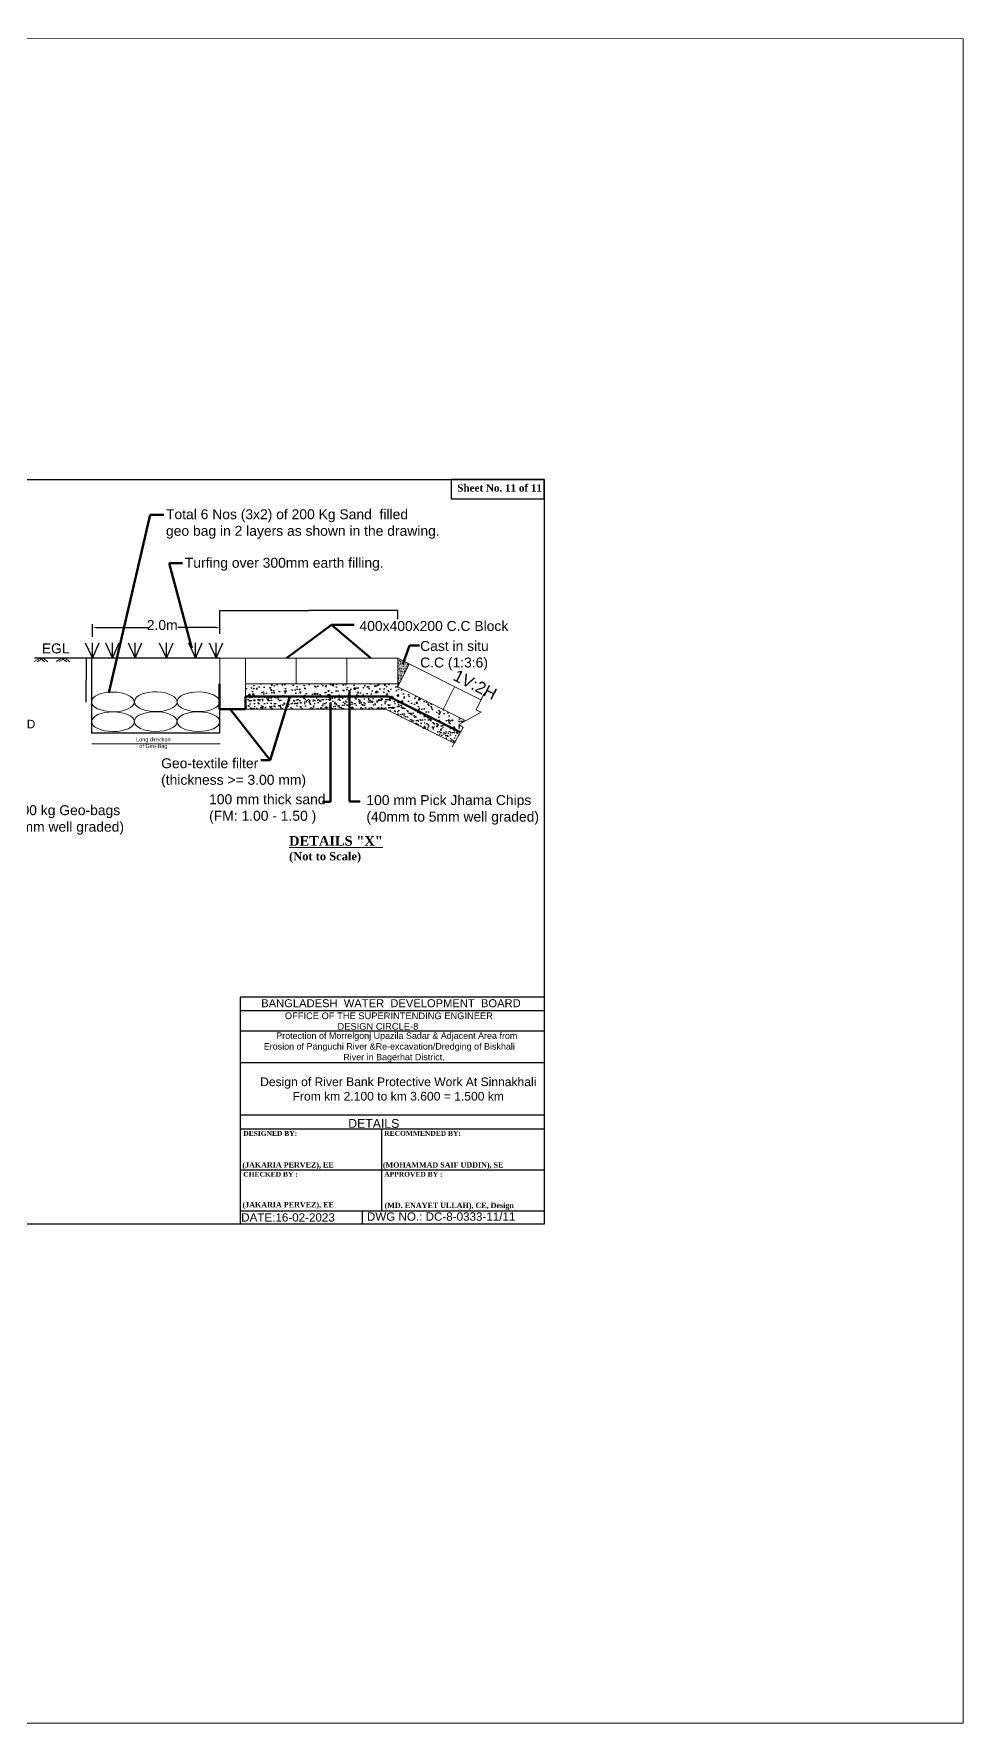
# Model space of a CAD drawing. Header units: inches. Extents: x 66615 to 414904, y -29123 to 90068.
# Drawn here: x 259704 to 269365, y -29123 to -11572 of the extents above; entities that cross this region are included whole.
import ezdxf
from ezdxf.enums import TextEntityAlignment as Align

# ---------------------------------------------------------------- set-up
doc = ezdxf.new("R2010")
doc.units = ezdxf.units.IN
doc.header["$LTSCALE"] = 7
doc.header["$MEASUREMENT"] = 0
doc.header["$PDMODE"] = 3
for name, color, linetype, lineweight in [('Cross Section Labels', 7, 'Continuous', 9), ('Layer1', 7, 'Continuous', 13), ('Long Section Labels', 7, 'Continuous', 9)]:
    doc.layers.add(name, color=color, linetype=linetype, lineweight=lineweight)
doc.layers.add('LINE', color=7, linetype='Continuous')
doc.styles.add('Kazi_T_H', font='timesbd.ttf')
doc.styles.get("Standard").update_dxf_attribs({"font": 'arial.ttf'})
doc.dimstyles.get("Standard").update_dxf_attribs({"dimtxt": 0.18, "dimasz": 0.18, "dimexe": 0.18, "dimexo": 0.0625, "dimgap": 0.09, "dimtad": 0, "dimtih": 1, "dimtoh": 1, "dimdec": 4, "dimzin": 0, "dimdsep": 46, "dimtxsty": 'Standard', "dimcen": 0.09, "dimadec": 0, "dimazin": 0, "dimtfac": 1, "dimtdec": 4, "dimtofl": 0, "dimtmove": 0, "dimatfit": 3, "dimfxl": 1, "dimtolj": 1, "dimtzin": 0, "dimarcsym": 0})

# ---------------------------------------------------------------- blocks, each defined once
blk = doc.blocks.new('*D44')
at = {"layer": 'Defpoints', "color": 0, "ltscale": 0.5}
for p in [(263487.4888627398, -17562.22304049303), (263487.4888627398, -17654.18003806082), (261639.4888627398, -17762.8938263965)]:
    blk.add_point(p, dxfattribs=at)
at = {"layer": 'LINE', "color": 0, "lineweight": -2, "ltscale": 0.5}
for p, q in [((261639.4888627398, -17762.8313263965), (261639.4888627398, -17562.04304049303)), ((261639.6688627398, -17562.22304049303), (262562.8172899226, -17562.22304049303)), ((263487.3088627398, -17562.22304049303), (262564.160435557, -17562.22304049303)), ((263487.4888627398, -17654.11753806082), (263487.4888627398, -17562.04304049303))]:
    blk.add_line(p, q, dxfattribs=at)
at = {"layer": 'LINE', "color": 0, "ltscale": 0.5}
for points in [[(261639.6688627398, -17562.19304049303), (261639.6688627398, -17562.25304049303), (261639.4888627398, -17562.22304049303)], [(263487.3088627398, -17562.19304049303), (263487.3088627398, -17562.25304049303), (263487.4888627398, -17562.22304049303)]]:
    blk.add_solid(points, dxfattribs=at)
at = {"layer": 'LINE', "color": 0, "lineweight": 13, "ltscale": 0.5, "insert": (262563.4888627398, -17562.22304049303), "char_height": 0.18, "attachment_point": 5}
blk.add_mtext('\\A1;{\\H1.775x;1.40m}', dxfattribs=at)
blk = doc.blocks.new('*D45')
at = {"layer": 'Defpoints', "color": 0, "ltscale": 0.5}
for p in [(260249.6825231182, -18059.75961229933), (260338.3563669565, -18059.75961229933), (260246.2866897824, -18511.3601488432)]:
    blk.add_point(p, dxfattribs=at)
at = {"layer": 'LINE', "color": 0, "lineweight": -2, "ltscale": 0.5}
for p, q in [((260338.2938669565, -18059.75961229933), (260249.5025231182, -18059.75961229933)), ((260249.6825231182, -18059.93961229933), (260249.6825231182, -18285.01005792461)), ((260249.6825231182, -18511.1801488432), (260249.6825231182, -18286.10970321792)), ((260246.3491897824, -18511.3601488432), (260249.8625231182, -18511.3601488432))]:
    blk.add_line(p, q, dxfattribs=at)
at = {"layer": 'LINE', "color": 0, "ltscale": 0.5}
for points in [[(260249.6525231182, -18059.93961229933), (260249.7125231182, -18059.93961229933), (260249.6825231182, -18059.75961229933)], [(260249.6525231182, -18511.1801488432), (260249.7125231182, -18511.1801488432), (260249.6825231182, -18511.3601488432)]]:
    blk.add_solid(points, dxfattribs=at)
at = {"layer": 'LINE', "color": 0, "lineweight": 13, "ltscale": 0.5, "insert": (260249.6825231182, -18285.55988057122), "char_height": 0.9, "attachment_point": 5}
blk.add_mtext('\\A1;300', dxfattribs=at)

msp = doc.modelspace()

# ---------------------------------------------------------------- hatches: boundary and pattern name
at = {"linetype": 'ByBlock', "lineweight": 5, "ltscale": 0.5}
h = msp.add_hatch(dxfattribs=at)
h.set_pattern_fill('AR-CONC', color=256, scale=0.132, style=0)
h.set_pattern_definition([(49.99999999999999, (263053.1455488595, -12395.03004068352), (24.04837630747253, -2.103959291135208), [2.514600000000001, -27.6606]), (355, (263053.1455488595, -12395.03004068352), (-4.652053028788043, 25.21947686044776), [2.011680000000001, -22.12848000000001]), (100.4509999999999, (263055.1495728585, -12395.20536968327), (19.39641021990662, 23.11540279227853), [2.13708, -23.50788]), (46.18420000000002, (263053.1455488595, -12388.32444068353), (35.78243339776116, -5.549587287119985), [3.771899999999996, -41.49089999999994]), (96.63559999999993, (263056.1274156588, -12388.78690268315), (31.33735894954331, 32.6601733774865), [3.205619999999965, -35.26181999999969]), (351.1840000000001, (263053.1455488595, -12388.32444068353), (31.33740796743928, 32.66011555759889), [3.01752, -33.19272]), (21, (263056.4983488562, -12390.00084068283), (20.0131641382706, -13.49904844421265), [2.514600000000001, -27.6606]), (326.0000000000001, (263056.4983488562, -12390.00084068283), (8.157867741889415, 24.31281152814615), [2.01168, -22.12848]), (71.4514, (263058.1661028581, -12391.12575788313), (28.17097678165643, 10.81381721851958), [2.137080000000001, -23.50788000000001]), (37.49999999999999, (263053.1455488595, -12395.03004068352), (0.4076956290781198, 11.16126513125621), [0, -21.86025600000001, 0, -22.46376000000001, 0, -22.21230000000001]), (7.500000000000004, (263053.1455488595, -12395.03004068352), (8.820195451360359, 13.22383587599178), [0, -12.807696, 0, -21.357336, 0, -8.465819999999999]), (327.5, (263045.6688048634, -12395.03004068352), (17.89795856202703, -0.7561942070328964), [0, -8.382000000000001, 0, -26.15184000000001, 0, -34.70148000000001]), (317.5, (263042.3160048592, -12395.03004068352), (19.55305194295438, 3.356296816399958), [0, -10.8966, 0, -17.367504, 0, -24.64308])])
h.paths.add_polyline_path([(263605.5532519537, -18118.79180690536), (263487.4888627398, -18059.75961229886), (263487.4888627398, -18323.7596122984), (263487.4888627398, -18354.920585329)])
at = {"linetype": 'Continuous', "lineweight": -3, "ltscale": 0.5}
h = msp.add_hatch(dxfattribs=at)
h.set_pattern_fill('AR-CONC', color=0, scale=0.83, style=0)
h.set_pattern_definition([(49.99999999999999, (240132.7947117108, -19116.79024974798), (151.2132752666833, -13.22944099728956), [15.8115, -173.9265]), (355, (240132.7947117108, -19116.79024974798), (-29.2515455598036, 158.5770135922094), [12.6492, -139.1412]), (100.4509999999999, (240145.3957717064, -19117.89269724797), (121.9622763827462, 145.3468508908423), [13.4377, -147.8147]), (46.18420000000002, (240132.7947117108, -19074.62624974764), (224.9956039404678, -34.89513218416354), [23.71724999999996, -260.8897499999994]), (96.63559999999998, (240151.5443287137, -19077.5341547479), (197.0455146069768, 205.3632113887409), [20.15654999999997, -221.7220499999997]), (351.1840000000001, (240132.7947117108, -19074.62624974764), (197.0458228255652, 205.3628478242961), [18.9738, -208.7118]), (21, (240153.876711713, -19085.16724974784), (125.8403502633681, -84.88038036891288), [15.8115, -173.9265]), (326.0000000000001, (240153.876711713, -19085.16724974784), (51.29568352854707, 152.876011881525), [12.6492, -139.1412]), (71.4514, (240164.3633467051, -19092.24059274775), (177.1356873392033, 67.99597190432767), [13.4377, -147.8147]), (37.50000000000001, (240132.7947117108, -19116.79024974798), (2.563540697991208, 70.18068226471708), [0, -137.45464, 0, -141.2494, 0, -139.66825]), (7.499999999999999, (240132.7947117108, -19116.79024974798), (55.46031988355377, 83.14987709903919), [0, -80.53323999999999, 0, -134.29234, 0, -53.23205000000001]), (327.5, (240085.7818517032, -19116.79024974798), (112.5401939885033, -4.75485751391897), [0, -52.70500000000001, 0, -164.4396, 0, -218.1987]), (317.5, (240064.6998517158, -19116.79024974798), (122.947220550395, 21.1039875576664), [0, -68.51650000000001, 0, -109.20476, 0, -154.9527])])
h.paths.add_polyline_path([(263487.4888627398, -18354.920585329), (263487.4888627398, -18323.7596122984), (261903.4888627398, -18323.75961229933), (261903.4888627398, -18455.7596122984), (263394.0059436503, -18455.7596122984), (264137.8656159061, -18827.68944842723), (264165.7009832355, -18777.38165290031), (264120.64821502, -18748.25633460126), (264194.115722509, -18708.23401521408)])
h = msp.add_hatch(dxfattribs=at)
h.set_pattern_fill('AR-SAND', color=0, scale=1.32, style=0)
h.set_pattern_definition([(37.50000000000001, (240132.7947117108, -19116.79024974798), (-2.11204131069894, 64.60254732747319), [0, -50.96256, 0, -56.99760000000001, 0, -54.48299999999999]), (7.499999999999999, (240132.7947117108, -19116.79024974798), (59.33707337421635, 94.62091327502277), [0, -27.49296, 0, -45.93336, 0, -17.6022]), (327.5, (240091.5552717092, -19116.79024974798), (104.4109928718725, 0.1897083775680312), [0, -16.764, 0, -60.3504, 0, -78.7908]), (317.5, (240091.5552717092, -19116.79024974798), (100.7894517263432, 29.42667066995254), [0, -8.382, 0, -39.56304, 0, -45.2628])])
h.paths.add_polyline_path([(263394.0059436503, -18455.7596122984), (261905.5882996487, -18455.7596122984), (261905.5882996487, -18587.7596122984), (263362.8449706155, -18587.7596122984), (264073.9041304606, -18943.28919222002), (264137.8656159061, -18827.68944842723)])

# ---------------------------------------------------------------- linework, layer by layer
at = {"color": 0, "lineweight": -3, "ltscale": 0.5}
for p, q in [((260314.6603087353, -17838.2329328552), (260314.6603087353, -17704.59382639668)), ((261639.4888627398, -17806.81145449338), (261639.4888627398, -17704.59382639668)), ((260355.4103087353, -17740.99382639659), (260894.1740810591, -17740.99382639659)), ((261598.7388627398, -17740.99382639659), (261200.3494300115, -17738.52888144349)), ((260305.7358322981, -18059.75961229979), (260305.7358322981, -18838.73865038325)), ((261636.2329951617, -18589.73813107453), (261636.2329951617, -18838.73865038325)), ((261636.2329951617, -18838.73865038325), (260305.7358322981, -18838.73865038325))]:
    msp.add_line(p, q, dxfattribs=at)
at = {"color": 0, "linetype": 'Continuous', "lineweight": -3, "ltscale": 0.5}
for p, q in [((260239.9691305998, -17899.80077422905), (260314.6603087353, -18059.75961230212)), ((260314.6603087353, -18059.75961230212), (260383.4322942215, -17898.5054988105)), ((260314.6603087353, -18059.75961229933), (260314.6603087353, -17900.24953106727)), ((260448.3192205968, -17899.80077422346), (260523.0103987324, -18059.759612297)), ((260523.0103987324, -18059.759612297), (260591.7823842185, -17898.50549880491)), ((260523.0103987324, -18059.75961229374), (260523.0103987324, -17900.24953106168)), ((260684.61149008, -17899.80077422486), (260759.3026682305, -18059.7596122984)), ((260759.3026682305, -18059.7596122984), (260828.0746537092, -17898.50549880491)), ((260759.3026682305, -18059.7596122956), (260759.3026682305, -17900.24953106308)), ((261009.168668704, -17899.80077422486), (261083.8598468396, -18059.7596122984)), ((261083.8598468396, -18059.7596122984), (261152.6318323257, -17898.50549880491)), ((261083.8598468396, -18059.7596122956), (261083.8598468396, -17900.24953106308)), ((261311.0712665411, -17899.80077422486), (261385.7624446916, -18059.7596122984)), ((261385.7624446916, -18059.7596122984), (261454.5344301703, -17898.50549880491)), ((261385.7624446916, -18059.7596122956), (261385.7624446916, -17900.24953106308)), ((261525.7073733154, -17899.80077422486), (261600.3985514584, -18059.7596122984)), ((261600.3985514584, -18059.7596122984), (261669.1705369445, -17898.50549880491)), ((261600.3985514584, -18059.7596122956), (261600.3985514584, -17900.24953106308)), ((261639.4888627398, -18059.75961229933), (259710.2962793129, -18059.75961229933))]:
    msp.add_line(p, q, dxfattribs=at)
at = {"linetype": 'ByBlock', "lineweight": 13, "ltscale": 0.5}
for p, q in [((263487.4888627398, -18059.75961229886), (261639.4888627398, -18059.75961229933)), ((264352.2474319058, -18492.13889688283), (263487.4888627398, -18059.75961229886)), ((263487.4888627398, -18323.7596122984), (261903.4888627398, -18323.75961229933)), ((264194.115722509, -18708.23401521408), (263487.4888627398, -18354.920585329)), ((263362.8449706155, -18587.7596122984), (261905.5882996487, -18587.7596122984)), ((264073.9041304606, -18943.28919222002), (263362.8449706155, -18587.7596122984))]:
    msp.add_line(p, q, dxfattribs=at)
at = {"linetype": 'ByBlock', "lineweight": 18, "ltscale": 0.5}
for p, q in [((261639.4888627398, -18059.75961229933), (261639.4888627398, -18587.75961229886)), ((261903.4888627398, -18059.75961229933), (261903.4888627398, -18587.75961229886)), ((262431.4888627472, -18059.75961229933), (262431.4888627472, -18323.75961229933)), ((262959.4888627323, -18059.75961229886), (262959.4888627323, -18323.7596122984)), ((263487.4888627398, -18059.75961229886), (263487.4888627398, -18323.7596122984)), ((263487.4888627398, -18354.920585329), (263605.5532519537, -18118.79180690442)), ((263487.4888627398, -18323.7596122984), (263487.4888627398, -18354.920585329)), ((263959.746419588, -18591.04936375265), (264077.8108088019, -18354.92058532947))]:
    msp.add_line(p, q, dxfattribs=at)
at = {"linetype": 'ByBlock', "lineweight": 60, "ltscale": 0.5}
for p, q in [((261636.2329951617, -18324.30484800256), (261636.2329951617, -18589.73813107453)), ((261636.2329951617, -18589.73813107453), (261905.5882996487, -18589.73813107453)), ((263394.0059436503, -18455.7596122984), (261905.5882996487, -18455.7596122984)), ((261905.5882996487, -18589.73813107453), (261905.5882996487, -18455.75961229886)), ((264137.8656159061, -18827.6894484277), (263394.0059436503, -18455.7596122984))]:
    msp.add_line(p, q, dxfattribs=at)
at = {"color": 7, "lineweight": 30, "ltscale": 0.18}
msp.add_lwpolyline([(265007.8233583885, -16201.35615677462), (264042.34103127, -16201.35615677462), (264042.34103127, -16403.89267531718), (265007.8233583885, -16403.89267531718)], close=True, dxfattribs=at)
at = {"linetype": 'ByBlock', "lineweight": 18, "ltscale": 0.5}
for points in [[(259709.8565743583, -18091.80651795986), (259769.2732702884, -18059.75961229933), (259819.405028181, -18098.29668753251)], [(259741.631439844, -18091.80651795986), (259801.0481357741, -18059.75961229933), (259851.1798936668, -18098.29668753251)], [(259938.0174463334, -18091.80651795986), (259997.4341422635, -18059.75961229933), (260047.5659001562, -18098.29668753251)], [(259969.7923118192, -18091.80651795986), (260029.2090077492, -18059.75961229933), (260079.3407656419, -18098.29668753251)], [(264054.3738276976, -18978.58696524409), (264165.7009832355, -18777.38165290031), (264120.64821502, -18748.25633460126), (264353.913335638, -18621.18231946585), (264300.8976633268, -18594.70736921701), (264388.374482015, -18419.97700712207)]]:
    msp.add_lwpolyline(points, dxfattribs=at)
at = {"color": 0, "lineweight": -3, "ltscale": 0.5}
for points in [[(260355.4103087353, -17734.20215973008), (260355.4103087353, -17747.78549306357), (260314.6603087353, -17740.99382639659)], [(261598.7388627398, -17734.20215973008), (261598.7388627398, -17747.78549306357), (261639.4888627398, -17740.99382639659)]]:
    msp.add_solid(points, dxfattribs=at)
at = {"layer": 'Cross Section Labels'}
for p in [(265007.8233583885, -21578.72364256289), (261849.2607521953, -23937.53072509897)]:
    msp.add_line(p, (265007.8233583885, -23937.53072509897), dxfattribs=at)
at = {"layer": 'Layer1', "color": 7, "lineweight": 30}
msp.add_lwpolyline([(262643.6092017608, -23937.53072509897), (253897.9153331759, -23937.53072509897), (253897.9153331759, -16201.35615677462), (265007.8233583885, -16201.35615677462), (265007.8233583885, -22289.84967208776), (265007.8233583885, -23685.30772039742), (265007.8233583885, -23937.53072509897)], close=True, dxfattribs=at)
at = {"layer": 'LINE', "color": 7, "lineweight": 13, "ltscale": 0.5}
for p, q in [((260306.8004168847, -18948.95174989974), (260972.7483835689, -18948.95174989974)), ((261641.1367622363, -18948.95174989974), (260975.1887955744, -18948.95174989974))]:
    msp.add_line(p, q, dxfattribs=at)
at = {"layer": 'LINE', "color": 0, "linetype": 'ByBlock', "lineweight": -3, "ltscale": 0.5}
for p, q in [((265007.8233583885, -21578.72364256289), (261849.2607521953, -21578.72364256289)), ((261849.2607521953, -21578.72364256289), (261849.2607521953, -23937.53072509897)), ((265007.8233583885, -21723.30142989221), (261849.2607521953, -21723.30142989221)), ((265007.8233583885, -21935.10204225335), (261849.2607521953, -21935.10204225303)), ((265007.8233583885, -22261.51840517959), (261849.2607521953, -22261.51840517959)), ((265007.8233583885, -22807.14278384775), (261849.2607521953, -22807.14278384775)), ((265007.8233583885, -22950.31635396971), (261849.2607521953, -22950.31635396971)), ((263321.6925495917, -23799.22094871233), (263321.6925495917, -22950.31635396971)), ((261849.2607521953, -23374.76865134086), (265007.8233583885, -23374.76865134086)), ((261849.2607521953, -23799.22094871233), (265007.8233583885, -23799.22094871233)), ((263122.2699824797, -23937.53072509897), (263122.2699824797, -23799.22094871233))]:
    msp.add_line(p, q, dxfattribs=at)
at = {"layer": 'LINE', "color": 7, "lineweight": 9, "ltscale": 0.5}
for centre in [(260525.3186110425, -18512.81634586985), (260528.0881969574, -18718.44849779346), (260971.4956082198, -18717.43227524945), (261415.1392794343, -18717.82680870761)]:
    msp.add_ellipse(centre, major_axis=(-222.4493908931766, 1.45619702697745), ratio=0.4596705317050754, dxfattribs=at)
for centre, start_param, end_param in [((260971.4956082198, -18511.33337663888), -0.06111639922345979, 6.22206890795275), ((261415.1392794343, -18511.72791009705), 0.08692243588195685, 6.220874297421949)]:
    msp.add_ellipse(centre, major_axis=(-222.4493908931766, 1.45619702697745), ratio=0.4596705317050754, start_param=start_param, end_param=end_param, dxfattribs=at)
at = {"layer": 'Long Section Labels'}
msp.add_lwpolyline([(91231.23992717976, -11571.79147722182), (269365.1039547153, -11625.10647415993), (269365.1039547153, -29123.34063999151), (91231.23992717976, -29123.34063999151)], close=True, dxfattribs=at)

# ---------------------------------------------------------------- texts
at = {"color": 7, "lineweight": 30, "ltscale": 0.18, "insert": (264106.0415850523, -16251.77315920527), "char_height": 76.32055494102661, "width": 2741.409530997333, "attachment_point": 1}
msp.add_mtext('{\\fTimes New Roman|b1|i0|c0|p18;Sheet No. 11 of 11}', dxfattribs=at)
at = {"layer": 'Cross Section Labels', "insert": (263492.5726861993, -22535.28599827643), "char_height": 90, "width": 3130.014932465972, "attachment_point": 5}
msp.add_mtext('Design of River Bank Protective Work At Sinnakhali From km 2.100 to km 3.600 = 1.500 km', dxfattribs=at)
at = {"layer": 'LINE', "color": 7, "lineweight": 13, "ltscale": 0.5}
msp.add_text('1V:2H ', height=122.5125, rotation=332.9935993284867, dxfattribs=at).set_placement((264052.4101672637, -18280.26845960488))
at = {"layer": 'LINE', "color": 0, "linetype": 'ByBlock', "lineweight": -3, "ltscale": 0.5}
for s, height, p in [('BANGLADESH  WATER  DEVELOPMENT  BOARD', 83.12493139970913, (263416.8449697169, -21684.98922519723)), ('OFFICE OF THE SUPERINTENDING ENGINEER', 69.33155327722233, (263395.4441494916, -21808.72957352876)), ('DESIGN CIRCLE-8', 69.33155327722233, (263281.0773321639, -21918.24418339333))]:
    msp.add_text(s, height=height, dxfattribs=at).set_placement(p, align=Align.CENTER)
at = {"layer": 'LINE', "color": 0, "linetype": 'ByBlock', "lineweight": -3, "ltscale": 0.5, "style": 'Kazi_T_H'}
for s, p in [('DESIGNED BY:', (261882.0899484157, -23021.62433992825)), ('RECOMMENDED BY:', (263347.1596874358, -23021.62433992825)), ('CHECKED BY :', (261882.0899484157, -23446.07663729906)), ('APPROVED BY :', (263347.1596874358, -23446.07663729906))]:
    msp.add_text(s, height=50.93427568454688, dxfattribs=at).set_placement(p)
at = {"layer": 'LINE', "lineweight": 50, "ltscale": 0.5}
msp.add_text('DETAILS', height=91.1214700214922, dxfattribs=at).set_placement((263238.3928532449, -22937.68584223706), align=Align.CENTER)
at = {"layer": 'LINE', "lineweight": 50, "ltscale": 0.5, "style": 'Kazi_T_H'}
for s, p in [('(JAKARIA PERVEZ), EE', (261872.7019402215, -23350.70487732478)), ('(MOHAMMAD SAIF UDDIN), SE ', (263332.977343487, -23351.00593598036)), ('(JAKARIA PERVEZ), EE', (261873.9859085886, -23763.7896358971)), ('(MD. ENAYET ULLAH), CE, Design ', (263350.7963587776, -23770.60437432793))]:
    msp.add_text(s, height=54.70250520042477, dxfattribs=at).set_placement(p)
at = {"layer": 'LINE', "color": 0, "linetype": 'ByBlock', "lineweight": -3, "ltscale": 0.5}
for s, p in [('DATE:16-02-2023 ', (261860.2502947903, -23911.85070926693)), ('DWG NO.: DC-8-0333-11/11', (263166.8442758241, -23902.95328100272))]:
    msp.add_text(s, height=86.44361024186914, dxfattribs=at).set_placement(p)
at = {"layer": 'LINE', "color": 7, "lineweight": 13, "ltscale": 0.5, "attachment_point": 1}
for s, insert, char_height, width in [('Total 6 Nos (3x2) of 200 Kg Sand  filled \\Pgeo bag in 2 layers as shown in the drawing.', (261078.4846091213, -16511.79819705366), 103.1933432683296, 3965.808447653468), ('Turfing over 300mm earth filling.', (261274.5218300986, -17015.84204046411), 103.1933432683296, 3965.808447653468), ('\\A1;2.0m', (260879.1013879048, -17662.51142542606), 103.1933432683296, 3965.808447653468), ('400x400x200 C.C Block', (263089.9104348662, -17672.33837561012), 103.1933432683296, 3965.808447653468), ('Cast in situ\\PC.C (1:3:6)', (263720.278416382, -17880.08198303526), 103.1933432683296, 3965.808447653468), ('EGL', (259787.738808276, -17906.02178736666), 103.1933432683296, 3965.808447653468), (' Geo-textile filter\\P (thickness >= 3.00 mm)', (260988.2401474955, -19098.54550581827), 103.1933432683296, 3965.808447653468), ('100 mm thick sand \\P(FM: 1.00 - 1.50 )', (261526.8000365141, -19472.49250272318), 103.1933432683296, 3965.808447653468), ('100 mm Pick Jhama Chips \\P(40mm to 5mm well graded)', (263161.4887134376, -19481.34885355114), 103.1933432683296, 3965.808447653468), ('2-Layers (3 Nos. in each layer) 200 kg Geo-bags\\Pfilled with pick jhama (40mm to 5mm well graded)\\Pto be Placed.', (257486.0144695434, -19586.05824342353), 103.1933432683296, 3965.808447653468), ('{\\fTimes New Roman|b1|i0|c0|p18;\\H1.432x;\\LDETAILS "X"\\P\\H0.8606x;\\l(Not to Scale)}', (262357.7603634837, -19907.01263276284), 69.62532631807711, 1094.491599430528)]:
    msp.add_mtext(s, dxfattribs=dict(at, insert=insert, char_height=char_height, width=width))
at = {"layer": 'LINE', "color": 0, "linetype": 'ByBlock', "lineweight": -3, "ltscale": 0.5, "insert": (258838.2656975704, -18699.02798172255), "char_height": 88.11123925218915, "attachment_point": 1}
msp.add_mtext('EL 0.00 m PWD', dxfattribs=at)
at = {"layer": 'LINE', "color": 7, "lineweight": 13, "ltscale": 0.5, "insert": (260947.164537853, -18943.25477792422), "char_height": 27.90312225710064, "attachment_point": 5}
msp.add_mtext('\\A1;{\\H1.464x;Long direction\\Pof Geo-Bag}', dxfattribs=at)
at = {"layer": 'LINE', "color": 0, "linetype": 'ByBlock', "lineweight": -3, "ltscale": 0.5, "insert": (261759.1120422819, -21947.25596805973), "char_height": 66.55829114613343, "width": 3423.336657862284, "attachment_point": 1}
msp.add_mtext('                  {\\C7;Protection of Morrelgonj Upazila Sadar & Adjacent Area from \\P             Erosion of Panguchi River &Re-excavation/Dredging of Biskhali\\P                                             River in Bagerhat District.}', dxfattribs=at)

# ---------------------------------------------------------------- dimensions: what is measured, and where the dimension line sits
at = {"layer": 'LINE', "color": 7, "lineweight": 13, "ltscale": 0.5}
dim = msp.add_linear_dim(base=(263487.4888627398, -17562.22304049303), p1=(261639.4888627398, -17762.8938263965), p2=(263487.4888627398, -17654.18003806082), text='{\\H1.775x;1.40m}', dimstyle='Standard', override={"dimfxl": 0.12}, dxfattribs=at)
dim.commit()
dim.dimension.update_dxf_attribs({"geometry": '*D44', "text_midpoint": (262563.4888627398, -17562.22304049303)})
dim = msp.add_linear_dim(base=(260249.6825231182, -18059.75961229933), p1=(260246.2866897824, -18511.3601488432), p2=(260338.3563669565, -18059.75961229933), angle=90, text='300', dimstyle='Standard', override={"dimtxt": 0.9, "dimfxl": 0.12}, dxfattribs=at)
dim.commit()
dim.dimension.update_dxf_attribs({"geometry": '*D45', "text_midpoint": (260249.6825231182, -18285.55988057122)})

# ---------------------------------------------------------------- leaders
for points in [[(260485.3298201951, -18419.54517337616), (260914.0826900991, -16568.90691514203), (261054.4735985937, -16568.90691514203)], [(261345.749376254, -17954.24210583634), (261110.1199110689, -17072.950758552), (261250.5108195635, -17072.950758552)], [(262330.8246238696, -18059.75961229933), (262800.4683396685, -17711.84017134999), (263034.1517325806, -17711.84017134999)], [(263208.100645909, -18059.75961229886), (262800.4683396685, -17711.84017134999)], [(262986.4060025978, -18392.51985048904), (262986.4060025978, -19549.21067913511), (263098.3353785666, -19549.21067913511)], [(261746.1347100156, -18589.73813107453), (262162.0835917908, -19117.12556408887)], [(262365.7496935072, -18455.7596122984), (262162.2624205145, -19119.16505371529), (262064.3953154477, -19119.16505371529)], [(262788.9566679391, -18520.40340438281), (262788.9566679391, -19549.35116124415), (262705.4318541231, -19549.35116124415)]]:
    msp.add_leader(points, dimstyle='Standard', override={"dimtxt": 0.9, "dimasz": 0.7, "dimclrd": 7, "dimclre": 7, "dimclrt": 7, "dimlwd": 65535, "dimlwe": 65535}, dxfattribs=at)
at = {"layer": 'LINE', "color": 0, "linetype": 'ByBlock', "lineweight": -3, "ltscale": 0.5}
msp.add_leader([(263541.4527552741, -18121.00868975121), (263611.0426104682, -17927.09548591619), (263711.8863035011, -17927.09548591619)], dimstyle='Standard', override={"dimtxt": 0.9, "dimasz": 0.7, "dimclrd": 7, "dimclre": 7, "dimclrt": 7, "dimlwd": 65535, "dimlwe": 65535}, dxfattribs=at)

doc.saveas('drawing.dxf')
